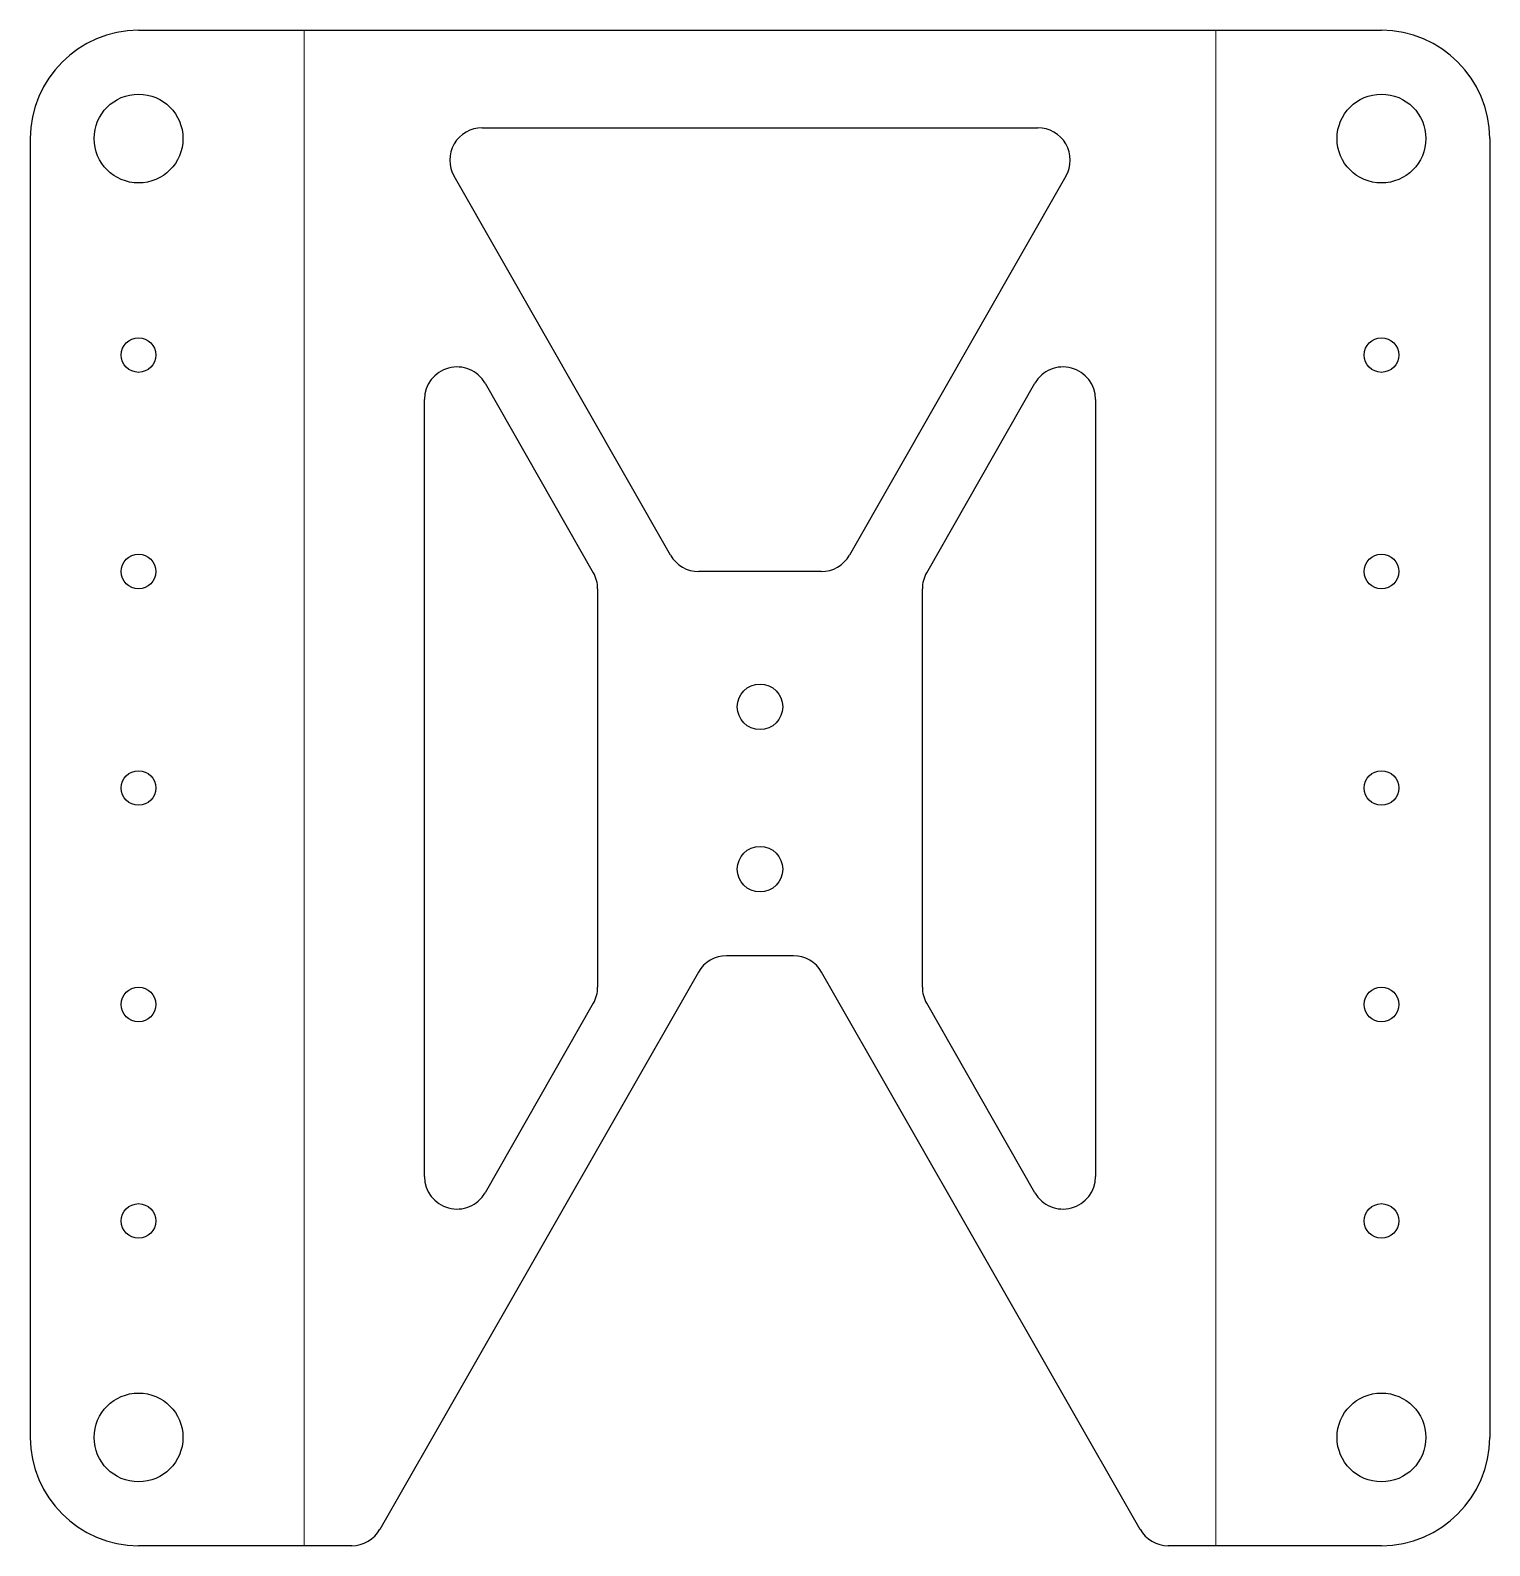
# Model space of a CAD drawing. Header units: millimetres. Extents: x -67 to 67, y -70 to 70.
import ezdxf

# ---------------------------------------------------------------- set-up
doc = ezdxf.new("R2010")
doc.units = ezdxf.units.MM

msp = doc.modelspace()

# ---------------------------------------------------------------- linework, layer by layer
at = {"color": 7, "linetype": 'Continuous', "lineweight": 25}
for p, q in [((-57.41, 70), (57.41, 70)), ((-25.66, 61), (25.66, 61)), ((-67.41, 60), (-67.41, -60)), ((67.41, 60), (67.41, -60)), ((-8.26, 21.51), (-28.26, 56.51)), ((28.26, 56.51), (8.26, 21.51)), ((-25.4, 37.39), (-15.4, 19.89)), ((15.4, 19.89), (25.4, 37.39)), ((-31, -35.9), (-31, 35.9)), ((31, 35.9), (31, -35.9)), ((5.66, 20), (-5.66, 20)), ((-15, 18.4), (-15, -18.4)), ((15, -18.4), (15, 18.4)), ((3.09, -15.5), (-3.09, -15.5)), ((-5.69, -17.01), (-35.11, -68.49)), ((35.11, -68.49), (5.69, -17.01)), ((-15.4, -19.89), (-25.4, -37.39)), ((25.4, -37.39), (15.4, -19.89)), ((-37.71, -70), (-57.41, -70)), ((57.41, -70), (37.71, -70))]:
    msp.add_line(p, q, dxfattribs=at)
at = {"color": 8, "linetype": 'Continuous', "lineweight": 0}
for p, q in [((-42.1, 70), (-42.1, -70)), ((42.1, -70), (42.1, 70))]:
    msp.add_line(p, q, dxfattribs=at)
at = {"color": 7, "linetype": 'Continuous', "lineweight": 25}
for centre, radius in [((-57.41, 60), 4.1), ((57.41, 60), 4.1), ((-57.41, 40), 1.6), ((57.41, 40), 1.6), ((-57.41, 20), 1.6), ((57.41, 20), 1.6), ((0, 7.5), 2.1), ((-57.41, 0), 1.6), ((57.41, 0), 1.6), ((0, -7.5), 2.1), ((-57.41, -20), 1.6), ((57.41, -20), 1.6), ((-57.41, -40), 1.6), ((57.41, -40), 1.6), ((-57.41, -60), 4.1), ((57.41, -60), 4.1)]:
    msp.add_circle(centre, radius, dxfattribs=at)
for centre, radius, start, end in [((-57.41, 60), 10, 90, 180), ((57.41, 60), 10, 0, 90), ((-25.66, 58), 3, 90, 209.7449), ((25.66, 58), 3, 330.2551, 90), ((-28, 35.9), 3, 29.7449, 180), ((28, 35.9), 3, 0, 150.2551), ((-5.66, 23), 3, 209.7449, 270), ((5.66, 23), 3, 270, 330.2551), ((-18, 18.4), 3, 0, 29.7449), ((18, 18.4), 3, 150.2551, 180), ((-3.09, -18.5), 3, 90, 150.2551), ((3.09, -18.5), 3, 29.7449, 90), ((-18, -18.4), 3, 330.2551, 0), ((18, -18.4), 3, 180, 209.7449), ((-28, -35.9), 3, 180, 330.2551), ((28, -35.9), 3, 209.7449, 0), ((-57.41, -60), 10, 180, 270), ((57.41, -60), 10, 270, 0), ((-37.71, -67), 3, 270, 330.2551), ((37.71, -67), 3, 209.7449, 270)]:
    msp.add_arc(centre, radius, start, end, dxfattribs=at)

doc.saveas('drawing.dxf')
